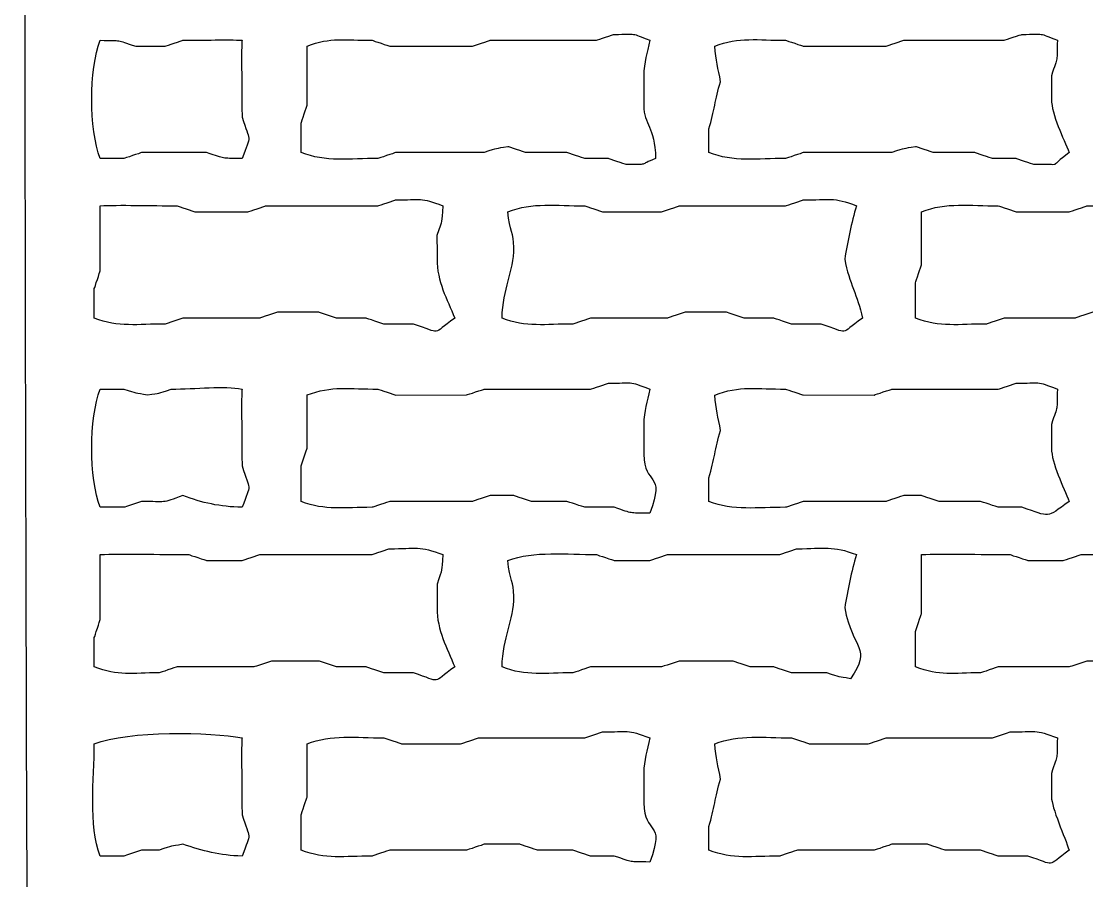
# Model space of a CAD drawing. Extents: x -149 to 150, y -212 to 234.
# Drawn here: x 117.69 to 132.96, y 46.09 to 58.39 of the extents above; entities that cross this region are included whole.
import ezdxf

# ---------------------------------------------------------------- set-up
doc = ezdxf.new("R2010")
doc.units = 0
doc.header["$MEASUREMENT"] = 0
doc.layers.add('EBENE_1', color=7, linetype='CONTINUOUS')

msp = doc.modelspace()

# ---------------------------------------------------------------- linework, layer by layer
at = {"layer": 'EBENE_1', "color": 250}
for points, knots in [([(142.4466, 96.392), (139.7389, 96.392), (118.5936, 96.5792), (117.8933, 96.3073), (117.8933, 96.3073), (117.6937, 95.7931), (117.6937, 36.0308), (117.8933, 35.5167), (117.8933, 35.5167), (118.3962, 35.3214), (141.9438, 35.3214), (142.4466, 35.5167), (142.4466, 35.5167), (142.7502, 36.2987), (142.5312, 62.6309), (142.5313, 65.9119), (142.5313, 65.9119), (142.5313, 76.0596), (142.4466, 86.3071), (142.4466, 96.392)], [0, 0, 0, 0, 0.1666667, 0.1666667, 0.1666667, 0.1666667, 0.3333333, 0.3333333, 0.3333333, 0.3333333, 0.5, 0.5, 0.5, 0.5, 0.6666667, 0.6666667, 0.6666667, 0.6666667, 1, 1, 1, 1]), ([(126.6139, 57.1913), (126.6139, 57.1913), (126.614, 57.6146), (126.614, 57.6146), (126.614, 57.6146), (126.614, 57.8177), (126.6631, 57.9351), (126.6986, 58.1227), (126.6986, 58.1227), (126.409, 58.2351), (126.5387, 58.2074), (126.1906, 58.2074), (126.1906, 58.2074), (126.1855, 58.205), (125.9508, 58.1277), (125.9366, 58.1227), (125.9366, 58.1227), (125.9366, 58.1227), (124.4126, 58.1227), (124.4126, 58.1227), (124.4126, 58.1227), (124.4075, 58.1203), (124.1728, 58.043), (124.1586, 58.0379), (124.1586, 58.0379), (124.1586, 58.0379), (122.9733, 58.038), (122.9733, 58.038), (122.9733, 58.038), (122.9682, 58.0404), (122.7335, 58.1175), (122.7193, 58.1227), (122.7193, 58.1227), (122.3271, 58.1227), (122.1338, 58.1722), (121.788, 58.0379), (121.788, 58.0379), (121.788, 58.0379), (121.788, 57.1913), (121.788, 57.1913), (121.788, 57.1913), (121.7856, 57.1861), (121.7084, 56.9514), (121.7033, 56.9373), (121.7033, 56.9373), (121.7033, 56.9373), (121.7033, 56.5139), (121.7033, 56.5139), (121.7033, 56.5139), (122.0573, 56.3765), (122.3952, 56.4294), (122.804, 56.4293), (122.804, 56.4293), (122.8091, 56.4317), (123.0438, 56.5088), (123.058, 56.514), (123.058, 56.514), (123.058, 56.514), (124.328, 56.5139), (124.328, 56.5139), (124.328, 56.5139), (124.536, 56.5888), (124.4731, 56.5612), (124.6666, 56.5987), (124.6666, 56.5987), (124.6718, 56.5963), (124.9065, 56.519), (124.9206, 56.5139), (124.9206, 56.5139), (124.9206, 56.5139), (125.5133, 56.514), (125.5133, 56.514), (125.5133, 56.514), (125.5184, 56.5116), (125.7531, 56.4345), (125.7673, 56.4293), (125.7673, 56.4293), (125.7673, 56.4293), (126.106, 56.4294), (126.106, 56.4294), (126.106, 56.4294), (126.111, 56.427), (126.3458, 56.3497), (126.3599, 56.3447), (126.3599, 56.3447), (126.7002, 56.3446), (126.5275, 56.3299), (126.7832, 56.4293), (126.7832, 56.4293), (126.7729, 56.9034), (126.614, 56.9006), (126.6139, 57.1913)], [0, 0, 0, 0, 0.0416667, 0.0416667, 0.0416667, 0.0416667, 0.0833333, 0.0833333, 0.0833333, 0.0833333, 0.125, 0.125, 0.125, 0.125, 0.1666667, 0.1666667, 0.1666667, 0.1666667, 0.2083333, 0.2083333, 0.2083333, 0.2083333, 0.25, 0.25, 0.25, 0.25, 0.2916667, 0.2916667, 0.2916667, 0.2916667, 0.3333333, 0.3333333, 0.3333333, 0.3333333, 0.375, 0.375, 0.375, 0.375, 0.4166667, 0.4166667, 0.4166667, 0.4166667, 0.4583333, 0.4583333, 0.4583333, 0.4583333, 0.5, 0.5, 0.5, 0.5, 0.5416667, 0.5416667, 0.5416667, 0.5416667, 0.5833333, 0.5833333, 0.5833333, 0.5833333, 0.625, 0.625, 0.625, 0.625, 0.6666667, 0.6666667, 0.6666667, 0.6666667, 0.7083333, 0.7083333, 0.7083333, 0.7083333, 0.75, 0.75, 0.75, 0.75, 0.7916667, 0.7916667, 0.7916667, 0.7916667, 0.8333333, 0.8333333, 0.8333333, 0.8333333, 0.875, 0.875, 0.875, 0.875, 0.9166667, 0.9166667, 0.9166667, 0.9166667, 1, 1, 1, 1]), ([(132.456, 57.276), (132.456, 57.276), (132.456, 57.6147), (132.456, 57.6147), (132.456, 57.6147), (132.5529, 57.9136), (132.5334, 57.7898), (132.5406, 58.1227), (132.5406, 58.1227), (132.2509, 58.2351), (132.3807, 58.2073), (132.0326, 58.2073), (132.0326, 58.2073), (132.0275, 58.2049), (131.7928, 58.1278), (131.7786, 58.1227), (131.7786, 58.1227), (131.7786, 58.1227), (130.3393, 58.1226), (130.3393, 58.1226), (130.3393, 58.1226), (130.3342, 58.1204), (130.0995, 58.0431), (130.0853, 58.038), (130.0853, 58.038), (130.0853, 58.038), (128.9, 58.0379), (128.9, 58.0379), (128.9, 58.0379), (128.8948, 58.0403), (128.6601, 58.1176), (128.646, 58.1226), (128.646, 58.1226), (128.2454, 58.1227), (127.9803, 58.174), (127.63, 58.038), (127.63, 58.038), (127.6454, 57.8369), (127.6791, 57.7182), (127.7146, 57.53), (127.7146, 57.53), (127.6294, 57.2671), (127.6306, 57.1156), (127.5453, 56.8526), (127.5453, 56.8526), (127.5453, 56.8526), (127.5452, 56.5139), (127.5452, 56.5139), (127.5452, 56.5139), (127.8993, 56.3766), (128.2372, 56.4294), (128.646, 56.4294), (128.646, 56.4294), (128.6511, 56.4316), (128.8858, 56.5088), (128.9, 56.5139), (128.9, 56.5139), (128.9, 56.5139), (130.17, 56.514), (130.17, 56.514), (130.17, 56.514), (130.3781, 56.5889), (130.315, 56.5613), (130.5086, 56.5986), (130.5086, 56.5986), (130.5138, 56.5963), (130.7485, 56.5191), (130.7626, 56.5139), (130.7626, 56.5139), (130.7626, 56.5139), (131.3553, 56.5139), (131.3553, 56.5139), (131.3553, 56.5139), (131.3604, 56.5116), (131.5951, 56.4345), (131.6093, 56.4294), (131.6093, 56.4294), (131.6093, 56.4294), (131.948, 56.4294), (131.948, 56.4294), (131.948, 56.4294), (131.9531, 56.4269), (132.1878, 56.3498), (132.202, 56.3446), (132.202, 56.3446), (132.6567, 56.3545), (132.3843, 56.2819), (132.71, 56.514), (132.71, 56.514), (132.6309, 56.7108), (132.456, 57.0656), (132.456, 57.276)], [0, 0, 0, 0, 0.0416667, 0.0416667, 0.0416667, 0.0416667, 0.0833333, 0.0833333, 0.0833333, 0.0833333, 0.125, 0.125, 0.125, 0.125, 0.1666667, 0.1666667, 0.1666667, 0.1666667, 0.2083333, 0.2083333, 0.2083333, 0.2083333, 0.25, 0.25, 0.25, 0.25, 0.2916667, 0.2916667, 0.2916667, 0.2916667, 0.3333333, 0.3333333, 0.3333333, 0.3333333, 0.375, 0.375, 0.375, 0.375, 0.4166667, 0.4166667, 0.4166667, 0.4166667, 0.4583333, 0.4583333, 0.4583333, 0.4583333, 0.5, 0.5, 0.5, 0.5, 0.5416667, 0.5416667, 0.5416667, 0.5416667, 0.5833333, 0.5833333, 0.5833333, 0.5833333, 0.625, 0.625, 0.625, 0.625, 0.6666667, 0.6666667, 0.6666667, 0.6666667, 0.7083333, 0.7083333, 0.7083333, 0.7083333, 0.75, 0.75, 0.75, 0.75, 0.7916667, 0.7916667, 0.7916667, 0.7916667, 0.8333333, 0.8333333, 0.8333333, 0.8333333, 0.875, 0.875, 0.875, 0.875, 0.9166667, 0.9166667, 0.9166667, 0.9166667, 1, 1, 1, 1]), ([(120.8566, 58.1226), (120.6607, 58.1352), (120.3079, 58.1227), (120.01, 58.1226), (120.01, 58.1226), (120.0048, 58.1204), (119.7701, 58.043), (119.756, 58.038), (119.756, 58.038), (119.756, 58.038), (119.3326, 58.0379), (119.3326, 58.0379), (119.3326, 58.0379), (119.0337, 58.135), (119.1575, 58.1154), (118.8245, 58.1227), (118.8245, 58.1227), (118.6611, 57.7015), (118.6611, 56.8505), (118.8246, 56.4293), (118.8246, 56.4293), (118.8246, 56.4293), (119.1633, 56.4294), (119.1633, 56.4294), (119.1633, 56.4294), (119.1683, 56.4316), (119.4031, 56.5089), (119.4172, 56.5139), (119.4172, 56.5139), (119.4172, 56.5139), (119.8406, 56.514), (119.8406, 56.514), (119.8406, 56.514), (119.8406, 56.514), (120.01, 56.514), (120.01, 56.514), (120.01, 56.514), (120.01, 56.514), (120.3486, 56.5139), (120.3486, 56.5139), (120.3486, 56.5139), (120.6476, 56.4171), (120.5237, 56.4366), (120.8566, 56.4294), (120.8566, 56.4294), (120.9947, 56.785), (120.9756, 56.655), (120.8566, 57.0219), (120.8566, 57.0219), (120.8566, 57.2164), (120.843, 58.0971), (120.8566, 58.1226)], [0, 0, 0, 0, 0.0714286, 0.0714286, 0.0714286, 0.0714286, 0.1428571, 0.1428571, 0.1428571, 0.1428571, 0.2142857, 0.2142857, 0.2142857, 0.2142857, 0.2857143, 0.2857143, 0.2857143, 0.2857143, 0.3571429, 0.3571429, 0.3571429, 0.3571429, 0.4285714, 0.4285714, 0.4285714, 0.4285714, 0.5, 0.5, 0.5, 0.5, 0.5714286, 0.5714286, 0.5714286, 0.5714286, 0.6428571, 0.6428571, 0.6428571, 0.6428571, 0.7142857, 0.7142857, 0.7142857, 0.7142857, 0.7857143, 0.7857143, 0.7857143, 0.7857143, 0.8571429, 0.8571429, 0.8571429, 0.8571429, 1, 1, 1, 1]), ([(123.6506, 54.9899), (123.6506, 54.9899), (123.6506, 55.0746), (123.6506, 55.0746), (123.6506, 55.0746), (123.6506, 55.0746), (123.6505, 55.3286), (123.6505, 55.3286), (123.6505, 55.3286), (123.7329, 55.5771), (123.7147, 55.4844), (123.7353, 55.752), (123.7353, 55.752), (123.4112, 55.8778), (123.4246, 55.8366), (123.058, 55.8367), (123.058, 55.8367), (123.0528, 55.8343), (122.8181, 55.757), (122.804, 55.7519), (122.804, 55.7519), (122.804, 55.7519), (121.1953, 55.7519), (121.1953, 55.7519), (121.1953, 55.7519), (121.1902, 55.7496), (120.9554, 55.6725), (120.9413, 55.6673), (120.9413, 55.6673), (120.9413, 55.6673), (120.1793, 55.6673), (120.1793, 55.6673), (120.1793, 55.6673), (120.1742, 55.6697), (119.9395, 55.7468), (119.9252, 55.752), (119.9252, 55.752), (119.5614, 55.7519), (119.0802, 55.7684), (118.8246, 55.7519), (118.8246, 55.7519), (118.8246, 55.7519), (118.8246, 54.8206), (118.8246, 54.8206), (118.8246, 54.8206), (118.8223, 54.8155), (118.7451, 54.5808), (118.74, 54.5666), (118.74, 54.5666), (118.74, 54.5666), (118.7399, 54.1433), (118.7399, 54.1433), (118.7399, 54.1433), (119.0903, 54.0073), (119.3555, 54.0587), (119.756, 54.0586), (119.756, 54.0586), (119.761, 54.061), (119.9958, 54.1383), (120.01, 54.1434), (120.01, 54.1434), (120.01, 54.1434), (121.1106, 54.1433), (121.1106, 54.1433), (121.1106, 54.1433), (121.1158, 54.1456), (121.3505, 54.2229), (121.3646, 54.2279), (121.3646, 54.2279), (121.3646, 54.2279), (121.9573, 54.2279), (121.9573, 54.2279), (121.9573, 54.2279), (121.9624, 54.2256), (122.1971, 54.1485), (122.2113, 54.1433), (122.2113, 54.1433), (122.2113, 54.1433), (122.6346, 54.1434), (122.6346, 54.1434), (122.6346, 54.1434), (122.6398, 54.1409), (122.8745, 54.0638), (122.8886, 54.0586), (122.8886, 54.0586), (122.8886, 54.0586), (123.312, 54.0587), (123.312, 54.0587), (123.312, 54.0587), (123.7334, 53.9219), (123.5609, 53.8985), (123.9046, 54.1434), (123.9046, 54.1434), (123.7936, 54.4201), (123.6506, 54.6656), (123.6506, 54.9899)], [0, 0, 0, 0, 0.04, 0.04, 0.04, 0.04, 0.08, 0.08, 0.08, 0.08, 0.12, 0.12, 0.12, 0.12, 0.16, 0.16, 0.16, 0.16, 0.2, 0.2, 0.2, 0.2, 0.24, 0.24, 0.24, 0.24, 0.28, 0.28, 0.28, 0.28, 0.32, 0.32, 0.32, 0.32, 0.36, 0.36, 0.36, 0.36, 0.4, 0.4, 0.4, 0.4, 0.44, 0.44, 0.44, 0.44, 0.48, 0.48, 0.48, 0.48, 0.52, 0.52, 0.52, 0.52, 0.56, 0.56, 0.56, 0.56, 0.6, 0.6, 0.6, 0.6, 0.64, 0.64, 0.64, 0.64, 0.68, 0.68, 0.68, 0.68, 0.72, 0.72, 0.72, 0.72, 0.76, 0.76, 0.76, 0.76, 0.8, 0.8, 0.8, 0.8, 0.84, 0.84, 0.84, 0.84, 0.88, 0.88, 0.88, 0.88, 0.92, 0.92, 0.92, 0.92, 1, 1, 1, 1]), ([(129.4926, 54.99), (129.541, 55.2458), (129.5836, 55.5103), (129.662, 55.7519), (129.662, 55.7519), (129.3285, 55.8815), (129.2751, 55.8366), (128.8999, 55.8366), (128.8999, 55.8366), (128.8948, 55.8344), (128.6601, 55.757), (128.646, 55.752), (128.646, 55.752), (128.646, 55.752), (127.122, 55.752), (127.122, 55.752), (127.122, 55.752), (127.1167, 55.7497), (126.8821, 55.6724), (126.8679, 55.6673), (126.8679, 55.6673), (126.8679, 55.6673), (126.0213, 55.6673), (126.0213, 55.6673), (126.0213, 55.6673), (126.0162, 55.6696), (125.7814, 55.7469), (125.7673, 55.7519), (125.7673, 55.7519), (125.3585, 55.7519), (125.0207, 55.8048), (124.6666, 55.6674), (124.6666, 55.6674), (124.6882, 55.3867), (124.7513, 55.3611), (124.7513, 55.1594), (124.7513, 55.1594), (124.7513, 54.7928), (124.5914, 54.578), (124.582, 54.1433), (124.582, 54.1433), (124.9323, 54.0073), (125.1975, 54.0586), (125.598, 54.0587), (125.598, 54.0587), (125.6031, 54.061), (125.8377, 54.1382), (125.852, 54.1433), (125.852, 54.1433), (125.852, 54.1433), (126.9526, 54.1433), (126.9526, 54.1433), (126.9526, 54.1433), (126.9578, 54.1457), (127.1925, 54.2228), (127.2066, 54.228), (127.2066, 54.228), (127.2066, 54.228), (127.7993, 54.2279), (127.7993, 54.2279), (127.7993, 54.2279), (127.8043, 54.2257), (128.0391, 54.1484), (128.0532, 54.1434), (128.0532, 54.1434), (128.0532, 54.1434), (128.4766, 54.1433), (128.4766, 54.1433), (128.4766, 54.1433), (128.4818, 54.141), (128.7164, 54.0638), (128.7306, 54.0587), (128.7306, 54.0587), (128.7306, 54.0587), (129.154, 54.0586), (129.154, 54.0586), (129.154, 54.0586), (129.5753, 53.922), (129.4029, 53.8984), (129.7466, 54.1434), (129.7466, 54.1434), (129.6758, 54.4794), (129.5604, 54.6315), (129.4926, 54.99)], [0, 0, 0, 0, 0.0454545, 0.0454545, 0.0454545, 0.0454545, 0.0909091, 0.0909091, 0.0909091, 0.0909091, 0.1363636, 0.1363636, 0.1363636, 0.1363636, 0.1818182, 0.1818182, 0.1818182, 0.1818182, 0.2272727, 0.2272727, 0.2272727, 0.2272727, 0.2727273, 0.2727273, 0.2727273, 0.2727273, 0.3181818, 0.3181818, 0.3181818, 0.3181818, 0.3636364, 0.3636364, 0.3636364, 0.3636364, 0.4090909, 0.4090909, 0.4090909, 0.4090909, 0.4545455, 0.4545455, 0.4545455, 0.4545455, 0.5, 0.5, 0.5, 0.5, 0.5454545, 0.5454545, 0.5454545, 0.5454545, 0.5909091, 0.5909091, 0.5909091, 0.5909091, 0.6363636, 0.6363636, 0.6363636, 0.6363636, 0.6818182, 0.6818182, 0.6818182, 0.6818182, 0.7272727, 0.7272727, 0.7272727, 0.7272727, 0.7727273, 0.7727273, 0.7727273, 0.7727273, 0.8181818, 0.8181818, 0.8181818, 0.8181818, 0.8636364, 0.8636364, 0.8636364, 0.8636364, 0.9090909, 0.9090909, 0.9090909, 0.9090909, 1, 1, 1, 1]), ([(135.4192, 54.8206), (135.4192, 54.8206), (135.4193, 55.2439), (135.4193, 55.2439), (135.4193, 55.2439), (135.4193, 55.447), (135.4684, 55.5644), (135.504, 55.7519), (135.504, 55.7519), (135.1705, 55.8814), (135.1172, 55.8367), (134.742, 55.8366), (134.742, 55.8366), (134.7368, 55.8343), (134.5021, 55.7571), (134.488, 55.7519), (134.488, 55.7519), (134.488, 55.7519), (132.964, 55.7519), (132.964, 55.7519), (132.964, 55.7519), (132.9588, 55.7497), (132.7241, 55.6725), (132.71, 55.6674), (132.71, 55.6674), (132.71, 55.6674), (131.948, 55.6674), (131.948, 55.6674), (131.948, 55.6674), (131.9428, 55.6697), (131.7081, 55.7468), (131.694, 55.752), (131.694, 55.752), (131.2852, 55.752), (130.9473, 55.8047), (130.5933, 55.6673), (130.5933, 55.6673), (130.5933, 55.6673), (130.5933, 54.9053), (130.5933, 54.9053), (130.5933, 54.9053), (130.591, 54.9002), (130.5136, 54.6654), (130.5086, 54.6514), (130.5086, 54.6514), (130.5086, 54.6514), (130.5086, 54.1434), (130.5086, 54.1434), (130.5086, 54.1434), (130.8588, 54.0074), (131.1241, 54.0587), (131.5246, 54.0586), (131.5246, 54.0586), (131.5298, 54.0609), (131.7645, 54.1383), (131.7786, 54.1433), (131.7786, 54.1433), (131.7786, 54.1433), (132.7946, 54.1434), (132.7946, 54.1434), (132.7946, 54.1434), (132.7998, 54.1456), (133.0345, 54.2228), (133.0486, 54.2279), (133.0486, 54.2279), (133.0486, 54.2279), (133.6413, 54.228), (133.6413, 54.228), (133.6413, 54.228), (133.6464, 54.2256), (133.8811, 54.1484), (133.8953, 54.1433), (133.8953, 54.1433), (133.8953, 54.1433), (134.4033, 54.1434), (134.4033, 54.1434), (134.4033, 54.1434), (134.4084, 54.1409), (134.6431, 54.0637), (134.6573, 54.0586), (134.6573, 54.0586), (134.6573, 54.0586), (134.9959, 54.0587), (134.9959, 54.0587), (134.9959, 54.0587), (135.2949, 53.9617), (135.171, 53.9812), (135.504, 53.9739), (135.504, 53.9739), (135.7417, 54.5864), (135.4193, 54.3519), (135.4192, 54.8206)], [0, 0, 0, 0, 0.0416667, 0.0416667, 0.0416667, 0.0416667, 0.0833333, 0.0833333, 0.0833333, 0.0833333, 0.125, 0.125, 0.125, 0.125, 0.1666667, 0.1666667, 0.1666667, 0.1666667, 0.2083333, 0.2083333, 0.2083333, 0.2083333, 0.25, 0.25, 0.25, 0.25, 0.2916667, 0.2916667, 0.2916667, 0.2916667, 0.3333333, 0.3333333, 0.3333333, 0.3333333, 0.375, 0.375, 0.375, 0.375, 0.4166667, 0.4166667, 0.4166667, 0.4166667, 0.4583333, 0.4583333, 0.4583333, 0.4583333, 0.5, 0.5, 0.5, 0.5, 0.5416667, 0.5416667, 0.5416667, 0.5416667, 0.5833333, 0.5833333, 0.5833333, 0.5833333, 0.625, 0.625, 0.625, 0.625, 0.6666667, 0.6666667, 0.6666667, 0.6666667, 0.7083333, 0.7083333, 0.7083333, 0.7083333, 0.75, 0.75, 0.75, 0.75, 0.7916667, 0.7916667, 0.7916667, 0.7916667, 0.8333333, 0.8333333, 0.8333333, 0.8333333, 0.875, 0.875, 0.875, 0.875, 0.9166667, 0.9166667, 0.9166667, 0.9166667, 1, 1, 1, 1]), ([(120.8566, 53.1274), (120.6036, 53.1777), (120.1921, 53.1273), (119.8406, 53.1273), (119.8406, 53.1273), (119.6324, 53.0524), (119.6955, 53.08), (119.502, 53.0427), (119.502, 53.0427), (119.3201, 53.0807), (119.3563, 53.0634), (119.1633, 53.1273), (119.1633, 53.1273), (119.1633, 53.1273), (118.8246, 53.1273), (118.8246, 53.1273), (118.8246, 53.1273), (118.6611, 52.7061), (118.6611, 51.8552), (118.8246, 51.434), (118.8246, 51.434), (118.8246, 51.434), (119.1633, 51.4339), (119.1633, 51.4339), (119.1633, 51.4339), (119.1684, 51.4364), (119.4031, 51.5136), (119.4173, 51.5187), (119.4173, 51.5187), (119.7749, 51.5187), (119.6992, 51.4826), (120.01, 51.6033), (120.01, 51.6033), (120.2817, 51.4979), (120.5417, 51.4408), (120.8566, 51.4339), (120.8566, 51.4339), (120.9947, 51.7896), (120.9756, 51.6596), (120.8566, 52.0266), (120.8566, 52.0266), (120.8566, 52.2211), (120.843, 53.1017), (120.8566, 53.1274)], [0, 0, 0, 0, 0.0833333, 0.0833333, 0.0833333, 0.0833333, 0.1666667, 0.1666667, 0.1666667, 0.1666667, 0.25, 0.25, 0.25, 0.25, 0.3333333, 0.3333333, 0.3333333, 0.3333333, 0.4166667, 0.4166667, 0.4166667, 0.4166667, 0.5, 0.5, 0.5, 0.5, 0.5833333, 0.5833333, 0.5833333, 0.5833333, 0.6666667, 0.6666667, 0.6666667, 0.6666667, 0.75, 0.75, 0.75, 0.75, 0.8333333, 0.8333333, 0.8333333, 0.8333333, 1, 1, 1, 1]), ([(126.614, 52.196), (126.614, 52.196), (126.614, 52.6194), (126.614, 52.6194), (126.614, 52.6194), (126.6139, 52.8224), (126.6632, 52.9396), (126.6986, 53.1274), (126.6986, 53.1274), (126.3879, 53.248), (126.4635, 53.212), (126.1059, 53.2119), (126.1059, 53.2119), (126.1008, 53.2097), (125.8661, 53.1325), (125.8519, 53.1274), (125.8519, 53.1274), (125.8519, 53.1274), (124.328, 53.1274), (124.328, 53.1274), (124.328, 53.1274), (124.3227, 53.125), (124.0881, 53.0477), (124.0739, 53.0427), (124.0739, 53.0427), (124.0739, 53.0427), (123.058, 53.0426), (123.058, 53.0426), (123.058, 53.0426), (123.0528, 53.0449), (122.818, 53.1223), (122.804, 53.1273), (122.804, 53.1273), (122.4035, 53.1274), (122.1383, 53.1787), (121.788, 53.0427), (121.788, 53.0427), (121.788, 53.0427), (121.788, 52.2807), (121.788, 52.2807), (121.788, 52.2807), (121.7856, 52.2756), (121.7084, 52.0409), (121.7032, 52.0267), (121.7032, 52.0267), (121.7032, 52.0267), (121.7033, 51.5186), (121.7033, 51.5186), (121.7033, 51.5186), (122.0536, 51.3826), (122.3188, 51.4339), (122.7193, 51.434), (122.7193, 51.434), (122.7244, 51.4363), (122.959, 51.5135), (122.9733, 51.5186), (122.9733, 51.5186), (122.9733, 51.5186), (124.1586, 51.5187), (124.1586, 51.5187), (124.1586, 51.5187), (124.1638, 51.521), (124.3984, 51.5982), (124.4126, 51.6034), (124.4126, 51.6034), (124.4126, 51.6034), (124.7513, 51.6033), (124.7513, 51.6033), (124.7513, 51.6033), (124.7563, 51.601), (124.9911, 51.5238), (125.0052, 51.5187), (125.0052, 51.5187), (125.0052, 51.5187), (125.5132, 51.5186), (125.5132, 51.5186), (125.5132, 51.5186), (125.5184, 51.5164), (125.7531, 51.4391), (125.7673, 51.434), (125.7673, 51.434), (125.7673, 51.434), (126.1906, 51.4339), (126.1906, 51.4339), (126.1906, 51.4339), (126.4895, 51.3371), (126.3656, 51.3566), (126.6986, 51.3494), (126.6986, 51.3494), (126.9363, 51.9616), (126.6139, 51.7274), (126.614, 52.196)], [0, 0, 0, 0, 0.0416667, 0.0416667, 0.0416667, 0.0416667, 0.0833333, 0.0833333, 0.0833333, 0.0833333, 0.125, 0.125, 0.125, 0.125, 0.1666667, 0.1666667, 0.1666667, 0.1666667, 0.2083333, 0.2083333, 0.2083333, 0.2083333, 0.25, 0.25, 0.25, 0.25, 0.2916667, 0.2916667, 0.2916667, 0.2916667, 0.3333333, 0.3333333, 0.3333333, 0.3333333, 0.375, 0.375, 0.375, 0.375, 0.4166667, 0.4166667, 0.4166667, 0.4166667, 0.4583333, 0.4583333, 0.4583333, 0.4583333, 0.5, 0.5, 0.5, 0.5, 0.5416667, 0.5416667, 0.5416667, 0.5416667, 0.5833333, 0.5833333, 0.5833333, 0.5833333, 0.625, 0.625, 0.625, 0.625, 0.6666667, 0.6666667, 0.6666667, 0.6666667, 0.7083333, 0.7083333, 0.7083333, 0.7083333, 0.75, 0.75, 0.75, 0.75, 0.7916667, 0.7916667, 0.7916667, 0.7916667, 0.8333333, 0.8333333, 0.8333333, 0.8333333, 0.875, 0.875, 0.875, 0.875, 0.9166667, 0.9166667, 0.9166667, 0.9166667, 1, 1, 1, 1]), ([(132.456, 52.2806), (132.456, 52.2806), (132.456, 52.6193), (132.456, 52.6193), (132.456, 52.6193), (132.5528, 52.9183), (132.5333, 52.7944), (132.5406, 53.1273), (132.5406, 53.1273), (132.2298, 53.2479), (132.3056, 53.212), (131.948, 53.212), (131.948, 53.212), (131.9428, 53.2096), (131.7081, 53.1325), (131.694, 53.1273), (131.694, 53.1273), (131.694, 53.1273), (130.17, 53.1273), (130.17, 53.1273), (130.17, 53.1273), (130.1648, 53.1249), (129.9301, 53.0478), (129.916, 53.0426), (129.916, 53.0426), (129.916, 53.0426), (128.9, 53.0427), (128.9, 53.0427), (128.9, 53.0427), (128.8948, 53.0449), (128.6601, 53.1222), (128.646, 53.1273), (128.646, 53.1273), (128.2455, 53.1274), (127.9803, 53.1786), (127.63, 53.0426), (127.63, 53.0426), (127.6454, 52.8417), (127.6791, 52.7228), (127.7145, 52.5346), (127.7145, 52.5346), (127.6294, 52.2716), (127.6306, 52.1202), (127.5453, 51.8574), (127.5453, 51.8574), (127.5453, 51.8574), (127.5453, 51.5187), (127.5453, 51.5187), (127.5453, 51.5187), (127.8992, 51.3813), (128.2372, 51.4339), (128.646, 51.4339), (128.646, 51.4339), (128.6511, 51.4363), (128.8858, 51.5136), (128.9, 51.5187), (128.9, 51.5187), (128.9, 51.5187), (130.0853, 51.5186), (130.0853, 51.5186), (130.0853, 51.5186), (130.0904, 51.5209), (130.3251, 51.5983), (130.3393, 51.6033), (130.3393, 51.6033), (130.3393, 51.6033), (130.5933, 51.6034), (130.5933, 51.6034), (130.5933, 51.6034), (130.5984, 51.601), (130.8331, 51.5237), (130.8473, 51.5186), (130.8473, 51.5186), (130.8473, 51.5186), (131.44, 51.5187), (131.44, 51.5187), (131.44, 51.5187), (131.4451, 51.5164), (131.6798, 51.439), (131.694, 51.4339), (131.694, 51.4339), (131.694, 51.4339), (132.0326, 51.4339), (132.0326, 51.4339), (132.0326, 51.4339), (132.453, 51.2977), (132.3611, 51.27), (132.71, 51.5186), (132.71, 51.5186), (132.631, 51.7156), (132.456, 52.0702), (132.456, 52.2806)], [0, 0, 0, 0, 0.0416667, 0.0416667, 0.0416667, 0.0416667, 0.0833333, 0.0833333, 0.0833333, 0.0833333, 0.125, 0.125, 0.125, 0.125, 0.1666667, 0.1666667, 0.1666667, 0.1666667, 0.2083333, 0.2083333, 0.2083333, 0.2083333, 0.25, 0.25, 0.25, 0.25, 0.2916667, 0.2916667, 0.2916667, 0.2916667, 0.3333333, 0.3333333, 0.3333333, 0.3333333, 0.375, 0.375, 0.375, 0.375, 0.4166667, 0.4166667, 0.4166667, 0.4166667, 0.4583333, 0.4583333, 0.4583333, 0.4583333, 0.5, 0.5, 0.5, 0.5, 0.5416667, 0.5416667, 0.5416667, 0.5416667, 0.5833333, 0.5833333, 0.5833333, 0.5833333, 0.625, 0.625, 0.625, 0.625, 0.6666667, 0.6666667, 0.6666667, 0.6666667, 0.7083333, 0.7083333, 0.7083333, 0.7083333, 0.75, 0.75, 0.75, 0.75, 0.7916667, 0.7916667, 0.7916667, 0.7916667, 0.8333333, 0.8333333, 0.8333333, 0.8333333, 0.875, 0.875, 0.875, 0.875, 0.9166667, 0.9166667, 0.9166667, 0.9166667, 1, 1, 1, 1]), ([(123.6506, 49.9947), (123.6506, 49.9947), (123.6506, 50.0794), (123.6506, 50.0794), (123.6506, 50.0794), (123.6506, 50.0794), (123.6506, 50.3334), (123.6506, 50.3334), (123.6506, 50.3334), (123.733, 50.5819), (123.7147, 50.4891), (123.7353, 50.7567), (123.7353, 50.7567), (123.4018, 50.8861), (123.3486, 50.8413), (122.9733, 50.8413), (122.9733, 50.8413), (122.9682, 50.839), (122.7335, 50.7617), (122.7193, 50.7567), (122.7193, 50.7567), (122.7193, 50.7567), (121.1106, 50.7567), (121.1106, 50.7567), (121.1106, 50.7567), (121.1055, 50.7543), (120.8708, 50.677), (120.8566, 50.6719), (120.8566, 50.6719), (120.8566, 50.6719), (120.3486, 50.672), (120.3486, 50.672), (120.3486, 50.672), (120.3435, 50.6743), (120.1088, 50.7515), (120.0946, 50.7566), (120.0946, 50.7566), (119.6787, 50.7566), (119.1303, 50.7762), (118.8246, 50.7567), (118.8246, 50.7567), (118.8246, 50.7567), (118.8246, 49.8254), (118.8246, 49.8254), (118.8246, 49.8254), (118.8223, 49.8202), (118.745, 49.5855), (118.74, 49.5714), (118.74, 49.5714), (118.74, 49.5714), (118.74, 49.1479), (118.74, 49.1479), (118.74, 49.1479), (119.0858, 49.0137), (119.2791, 49.0634), (119.6713, 49.0634), (119.6713, 49.0634), (119.6764, 49.0657), (119.9111, 49.1428), (119.9253, 49.148), (119.9253, 49.148), (119.9253, 49.148), (121.026, 49.1479), (121.026, 49.1479), (121.026, 49.1479), (121.0311, 49.1504), (121.2658, 49.2276), (121.28, 49.2327), (121.28, 49.2327), (121.28, 49.2327), (121.9573, 49.2327), (121.9573, 49.2327), (121.9573, 49.2327), (121.9624, 49.2304), (122.1971, 49.153), (122.2113, 49.148), (122.2113, 49.148), (122.2113, 49.148), (122.6346, 49.1479), (122.6346, 49.1479), (122.6346, 49.1479), (122.6398, 49.1457), (122.8745, 49.0684), (122.8886, 49.0634), (122.8886, 49.0634), (122.8886, 49.0634), (123.312, 49.0633), (123.312, 49.0633), (123.312, 49.0633), (123.7334, 48.9267), (123.5609, 48.9031), (123.9046, 49.148), (123.9046, 49.148), (123.7936, 49.4248), (123.6506, 49.6704), (123.6506, 49.9947)], [0, 0, 0, 0, 0.04, 0.04, 0.04, 0.04, 0.08, 0.08, 0.08, 0.08, 0.12, 0.12, 0.12, 0.12, 0.16, 0.16, 0.16, 0.16, 0.2, 0.2, 0.2, 0.2, 0.24, 0.24, 0.24, 0.24, 0.28, 0.28, 0.28, 0.28, 0.32, 0.32, 0.32, 0.32, 0.36, 0.36, 0.36, 0.36, 0.4, 0.4, 0.4, 0.4, 0.44, 0.44, 0.44, 0.44, 0.48, 0.48, 0.48, 0.48, 0.52, 0.52, 0.52, 0.52, 0.56, 0.56, 0.56, 0.56, 0.6, 0.6, 0.6, 0.6, 0.64, 0.64, 0.64, 0.64, 0.68, 0.68, 0.68, 0.68, 0.72, 0.72, 0.72, 0.72, 0.76, 0.76, 0.76, 0.76, 0.8, 0.8, 0.8, 0.8, 0.84, 0.84, 0.84, 0.84, 0.88, 0.88, 0.88, 0.88, 0.92, 0.92, 0.92, 0.92, 1, 1, 1, 1]), ([(129.4926, 49.9946), (129.5409, 50.2505), (129.5836, 50.5151), (129.662, 50.7566), (129.662, 50.7566), (129.3214, 50.8888), (129.1991, 50.8414), (128.8153, 50.8413), (128.8153, 50.8413), (128.8102, 50.8389), (128.5755, 50.7618), (128.5613, 50.7566), (128.5613, 50.7566), (128.5613, 50.7566), (126.9526, 50.7566), (126.9526, 50.7566), (126.9526, 50.7566), (126.9475, 50.7544), (126.7127, 50.677), (126.6986, 50.672), (126.6986, 50.672), (126.6986, 50.672), (126.1906, 50.6719), (126.1906, 50.6719), (126.1906, 50.6719), (126.1855, 50.6744), (125.9508, 50.7515), (125.9365, 50.7567), (125.9365, 50.7567), (125.516, 50.7566), (125.0318, 50.8138), (124.6665, 50.6719), (124.6665, 50.6719), (124.6882, 50.3913), (124.7513, 50.3657), (124.7513, 50.1639), (124.7513, 50.1639), (124.7513, 49.7974), (124.5914, 49.5826), (124.582, 49.148), (124.582, 49.148), (124.9323, 49.012), (125.1975, 49.0634), (125.598, 49.0633), (125.598, 49.0633), (125.603, 49.0656), (125.8378, 49.1429), (125.852, 49.1479), (125.852, 49.1479), (125.852, 49.1479), (126.868, 49.148), (126.868, 49.148), (126.868, 49.148), (126.8731, 49.1504), (127.1078, 49.2275), (127.122, 49.2326), (127.122, 49.2326), (127.122, 49.2326), (127.884, 49.2326), (127.884, 49.2326), (127.884, 49.2326), (127.8891, 49.2303), (128.1238, 49.1531), (128.138, 49.1479), (128.138, 49.1479), (128.138, 49.1479), (128.4766, 49.148), (128.4766, 49.148), (128.4766, 49.148), (128.4818, 49.1457), (128.7165, 49.0684), (128.7306, 49.0633), (128.7306, 49.0633), (128.7306, 49.0633), (129.2386, 49.0634), (129.2386, 49.0634), (129.2386, 49.0634), (129.4467, 48.9885), (129.3838, 49.0161), (129.5773, 48.9786), (129.5773, 48.9786), (129.8875, 49.4279), (129.6073, 49.388), (129.4926, 49.9946)], [0, 0, 0, 0, 0.0454545, 0.0454545, 0.0454545, 0.0454545, 0.0909091, 0.0909091, 0.0909091, 0.0909091, 0.1363636, 0.1363636, 0.1363636, 0.1363636, 0.1818182, 0.1818182, 0.1818182, 0.1818182, 0.2272727, 0.2272727, 0.2272727, 0.2272727, 0.2727273, 0.2727273, 0.2727273, 0.2727273, 0.3181818, 0.3181818, 0.3181818, 0.3181818, 0.3636364, 0.3636364, 0.3636364, 0.3636364, 0.4090909, 0.4090909, 0.4090909, 0.4090909, 0.4545455, 0.4545455, 0.4545455, 0.4545455, 0.5, 0.5, 0.5, 0.5, 0.5454545, 0.5454545, 0.5454545, 0.5454545, 0.5909091, 0.5909091, 0.5909091, 0.5909091, 0.6363636, 0.6363636, 0.6363636, 0.6363636, 0.6818182, 0.6818182, 0.6818182, 0.6818182, 0.7272727, 0.7272727, 0.7272727, 0.7272727, 0.7727273, 0.7727273, 0.7727273, 0.7727273, 0.8181818, 0.8181818, 0.8181818, 0.8181818, 0.8636364, 0.8636364, 0.8636364, 0.8636364, 0.9090909, 0.9090909, 0.9090909, 0.9090909, 1, 1, 1, 1]), ([(135.4193, 49.8254), (135.4193, 49.8254), (135.4193, 50.2487), (135.4193, 50.2487), (135.4193, 50.2487), (135.4192, 50.4518), (135.4685, 50.569), (135.504, 50.7567), (135.504, 50.7567), (135.1705, 50.8861), (135.1171, 50.8413), (134.7419, 50.8414), (134.7419, 50.8414), (134.7368, 50.839), (134.5021, 50.7617), (134.4879, 50.7567), (134.4879, 50.7567), (134.4879, 50.7567), (132.8793, 50.7566), (132.8793, 50.7566), (132.8793, 50.7566), (132.8741, 50.7543), (132.6395, 50.6771), (132.6252, 50.6719), (132.6252, 50.6719), (132.6252, 50.6719), (132.1173, 50.672), (132.1173, 50.672), (132.1173, 50.672), (132.1122, 50.6743), (131.8774, 50.7516), (131.8633, 50.7566), (131.8633, 50.7566), (131.4474, 50.7566), (130.899, 50.7761), (130.5933, 50.7567), (130.5933, 50.7567), (130.5933, 50.7567), (130.5933, 49.9099), (130.5933, 49.9099), (130.5933, 49.9099), (130.591, 49.9048), (130.5137, 49.6702), (130.5085, 49.6559), (130.5085, 49.6559), (130.5085, 49.6559), (130.5086, 49.1479), (130.5086, 49.1479), (130.5086, 49.1479), (130.8545, 49.0137), (131.0478, 49.0633), (131.44, 49.0633), (131.44, 49.0633), (131.4451, 49.0657), (131.6797, 49.1428), (131.694, 49.148), (131.694, 49.148), (131.694, 49.148), (132.71, 49.1479), (132.71, 49.1479), (132.71, 49.1479), (132.7151, 49.1503), (132.9497, 49.2276), (132.964, 49.2326), (132.964, 49.2326), (132.964, 49.2326), (133.726, 49.2326), (133.726, 49.2326), (133.726, 49.2326), (133.731, 49.2304), (133.9658, 49.1531), (133.9799, 49.148), (133.9799, 49.148), (133.9799, 49.148), (134.4033, 49.1479), (134.4033, 49.1479), (134.4033, 49.1479), (134.4084, 49.1456), (134.643, 49.0685), (134.6573, 49.0634), (134.6573, 49.0634), (134.6573, 49.0634), (135.0806, 49.0633), (135.0806, 49.0633), (135.0806, 49.0633), (135.3292, 48.9809), (135.2364, 48.9992), (135.504, 48.9787), (135.504, 48.9787), (135.7417, 49.5909), (135.4193, 49.3567), (135.4193, 49.8254)], [0, 0, 0, 0, 0.0416667, 0.0416667, 0.0416667, 0.0416667, 0.0833333, 0.0833333, 0.0833333, 0.0833333, 0.125, 0.125, 0.125, 0.125, 0.1666667, 0.1666667, 0.1666667, 0.1666667, 0.2083333, 0.2083333, 0.2083333, 0.2083333, 0.25, 0.25, 0.25, 0.25, 0.2916667, 0.2916667, 0.2916667, 0.2916667, 0.3333333, 0.3333333, 0.3333333, 0.3333333, 0.375, 0.375, 0.375, 0.375, 0.4166667, 0.4166667, 0.4166667, 0.4166667, 0.4583333, 0.4583333, 0.4583333, 0.4583333, 0.5, 0.5, 0.5, 0.5, 0.5416667, 0.5416667, 0.5416667, 0.5416667, 0.5833333, 0.5833333, 0.5833333, 0.5833333, 0.625, 0.625, 0.625, 0.625, 0.6666667, 0.6666667, 0.6666667, 0.6666667, 0.7083333, 0.7083333, 0.7083333, 0.7083333, 0.75, 0.75, 0.75, 0.75, 0.7916667, 0.7916667, 0.7916667, 0.7916667, 0.8333333, 0.8333333, 0.8333333, 0.8333333, 0.875, 0.875, 0.875, 0.875, 0.9166667, 0.9166667, 0.9166667, 0.9166667, 1, 1, 1, 1]), ([(126.614, 47.2006), (126.614, 47.2006), (126.614, 47.6239), (126.614, 47.6239), (126.614, 47.6239), (126.614, 47.827), (126.6632, 47.9444), (126.6986, 48.1319), (126.6986, 48.1319), (126.3745, 48.2578), (126.3879, 48.2166), (126.0213, 48.2167), (126.0213, 48.2167), (126.0162, 48.2143), (125.7815, 48.1371), (125.7673, 48.1319), (125.7673, 48.1319), (125.7673, 48.1319), (124.2433, 48.1319), (124.2433, 48.1319), (124.2433, 48.1319), (124.2382, 48.1296), (124.0034, 48.0525), (123.9893, 48.0474), (123.9893, 48.0474), (123.9893, 48.0474), (123.1426, 48.0474), (123.1426, 48.0474), (123.1426, 48.0474), (123.1374, 48.0497), (122.9028, 48.1268), (122.8885, 48.132), (122.8885, 48.132), (122.4798, 48.132), (122.142, 48.1847), (121.7879, 48.0473), (121.7879, 48.0473), (121.7879, 48.0473), (121.788, 47.2853), (121.788, 47.2853), (121.788, 47.2853), (121.7856, 47.2802), (121.7084, 47.0454), (121.7033, 47.0314), (121.7033, 47.0314), (121.7033, 47.0314), (121.7033, 46.5234), (121.7033, 46.5234), (121.7033, 46.5234), (122.0536, 46.3874), (122.3187, 46.4387), (122.7193, 46.4386), (122.7193, 46.4386), (122.7243, 46.4409), (122.9591, 46.5183), (122.9732, 46.5234), (122.9732, 46.5234), (122.9732, 46.5234), (124.074, 46.5234), (124.074, 46.5234), (124.074, 46.5234), (124.079, 46.5256), (124.3138, 46.6029), (124.328, 46.6079), (124.328, 46.6079), (124.328, 46.6079), (124.836, 46.608), (124.836, 46.608), (124.836, 46.608), (124.8411, 46.6056), (125.0757, 46.5284), (125.09, 46.5233), (125.09, 46.5233), (125.09, 46.5233), (125.598, 46.5234), (125.598, 46.5234), (125.598, 46.5234), (125.6031, 46.5209), (125.8378, 46.4437), (125.852, 46.4386), (125.852, 46.4386), (125.852, 46.4386), (126.1906, 46.4387), (126.1906, 46.4387), (126.1906, 46.4387), (126.4896, 46.3417), (126.3657, 46.3612), (126.6986, 46.3539), (126.6986, 46.3539), (126.9362, 46.9664), (126.614, 46.7319), (126.614, 47.2006)], [0, 0, 0, 0, 0.0416667, 0.0416667, 0.0416667, 0.0416667, 0.0833333, 0.0833333, 0.0833333, 0.0833333, 0.125, 0.125, 0.125, 0.125, 0.1666667, 0.1666667, 0.1666667, 0.1666667, 0.2083333, 0.2083333, 0.2083333, 0.2083333, 0.25, 0.25, 0.25, 0.25, 0.2916667, 0.2916667, 0.2916667, 0.2916667, 0.3333333, 0.3333333, 0.3333333, 0.3333333, 0.375, 0.375, 0.375, 0.375, 0.4166667, 0.4166667, 0.4166667, 0.4166667, 0.4583333, 0.4583333, 0.4583333, 0.4583333, 0.5, 0.5, 0.5, 0.5, 0.5416667, 0.5416667, 0.5416667, 0.5416667, 0.5833333, 0.5833333, 0.5833333, 0.5833333, 0.625, 0.625, 0.625, 0.625, 0.6666667, 0.6666667, 0.6666667, 0.6666667, 0.7083333, 0.7083333, 0.7083333, 0.7083333, 0.75, 0.75, 0.75, 0.75, 0.7916667, 0.7916667, 0.7916667, 0.7916667, 0.8333333, 0.8333333, 0.8333333, 0.8333333, 0.875, 0.875, 0.875, 0.875, 0.9166667, 0.9166667, 0.9166667, 0.9166667, 1, 1, 1, 1]), ([(132.456, 47.2854), (132.456, 47.2854), (132.456, 47.624), (132.456, 47.624), (132.456, 47.624), (132.5529, 47.9229), (132.5334, 47.799), (132.5406, 48.132), (132.5406, 48.132), (132.2164, 48.2577), (132.2298, 48.2167), (131.8632, 48.2167), (131.8632, 48.2167), (131.8581, 48.2144), (131.6235, 48.137), (131.6092, 48.132), (131.6092, 48.132), (131.6092, 48.132), (130.0853, 48.132), (130.0853, 48.132), (130.0853, 48.132), (130.0801, 48.1296), (129.8455, 48.0524), (129.8313, 48.0473), (129.8313, 48.0473), (129.8313, 48.0473), (128.9846, 48.0473), (128.9846, 48.0473), (128.9846, 48.0473), (128.9795, 48.0497), (128.7448, 48.1269), (128.7306, 48.132), (128.7306, 48.132), (128.3219, 48.1319), (127.9839, 48.1848), (127.63, 48.0474), (127.63, 48.0474), (127.6454, 47.8462), (127.6791, 47.7276), (127.7146, 47.5394), (127.7146, 47.5394), (127.6293, 47.2763), (127.6306, 47.1249), (127.5453, 46.8619), (127.5453, 46.8619), (127.5453, 46.8619), (127.5453, 46.5233), (127.5453, 46.5233), (127.5453, 46.5233), (127.8956, 46.3873), (128.1608, 46.4386), (128.5613, 46.4387), (128.5613, 46.4387), (128.5664, 46.441), (128.801, 46.5182), (128.8153, 46.5234), (128.8153, 46.5234), (128.8153, 46.5234), (129.916, 46.5233), (129.916, 46.5233), (129.916, 46.5233), (129.9211, 46.5256), (130.1557, 46.6029), (130.17, 46.608), (130.17, 46.608), (130.17, 46.608), (130.678, 46.6079), (130.678, 46.6079), (130.678, 46.6079), (130.683, 46.6056), (130.9178, 46.5285), (130.9319, 46.5234), (130.9319, 46.5234), (130.9319, 46.5234), (131.4399, 46.5233), (131.4399, 46.5233), (131.4399, 46.5233), (131.4451, 46.5209), (131.6798, 46.4438), (131.694, 46.4386), (131.694, 46.4386), (131.694, 46.4386), (132.1173, 46.4386), (132.1173, 46.4386), (132.1173, 46.4386), (132.5387, 46.3019), (132.3662, 46.2784), (132.71, 46.5234), (132.71, 46.5234), (132.65, 46.6968), (132.456, 47.1432), (132.456, 47.2854)], [0, 0, 0, 0, 0.0416667, 0.0416667, 0.0416667, 0.0416667, 0.0833333, 0.0833333, 0.0833333, 0.0833333, 0.125, 0.125, 0.125, 0.125, 0.1666667, 0.1666667, 0.1666667, 0.1666667, 0.2083333, 0.2083333, 0.2083333, 0.2083333, 0.25, 0.25, 0.25, 0.25, 0.2916667, 0.2916667, 0.2916667, 0.2916667, 0.3333333, 0.3333333, 0.3333333, 0.3333333, 0.375, 0.375, 0.375, 0.375, 0.4166667, 0.4166667, 0.4166667, 0.4166667, 0.4583333, 0.4583333, 0.4583333, 0.4583333, 0.5, 0.5, 0.5, 0.5, 0.5416667, 0.5416667, 0.5416667, 0.5416667, 0.5833333, 0.5833333, 0.5833333, 0.5833333, 0.625, 0.625, 0.625, 0.625, 0.6666667, 0.6666667, 0.6666667, 0.6666667, 0.7083333, 0.7083333, 0.7083333, 0.7083333, 0.75, 0.75, 0.75, 0.75, 0.7916667, 0.7916667, 0.7916667, 0.7916667, 0.8333333, 0.8333333, 0.8333333, 0.8333333, 0.875, 0.875, 0.875, 0.875, 0.9166667, 0.9166667, 0.9166667, 0.9166667, 1, 1, 1, 1]), ([(120.8566, 48.1319), (120.4125, 48.2204), (119.2305, 48.2377), (118.74, 48.0473), (118.74, 48.0473), (118.74, 47.5355), (118.6503, 46.8878), (118.8246, 46.4386), (118.8246, 46.4386), (118.8246, 46.4386), (119.1633, 46.4387), (119.1633, 46.4387), (119.1633, 46.4387), (119.1684, 46.441), (119.4031, 46.5182), (119.4173, 46.5233), (119.4173, 46.5233), (119.4173, 46.5233), (119.6713, 46.5233), (119.6713, 46.5233), (119.6713, 46.5233), (119.8793, 46.5981), (119.8164, 46.5705), (120.01, 46.608), (120.01, 46.608), (120.2892, 46.5174), (120.5386, 46.4455), (120.8566, 46.4387), (120.8566, 46.4387), (120.9947, 46.7943), (120.9755, 46.6644), (120.8566, 47.0314), (120.8566, 47.0314), (120.8566, 47.2258), (120.8429, 48.1063), (120.8566, 48.1319)], [0, 0, 0, 0, 0.1, 0.1, 0.1, 0.1, 0.2, 0.2, 0.2, 0.2, 0.3, 0.3, 0.3, 0.3, 0.4, 0.4, 0.4, 0.4, 0.5, 0.5, 0.5, 0.5, 0.6, 0.6, 0.6, 0.6, 0.7, 0.7, 0.7, 0.7, 0.8, 0.8, 0.8, 0.8, 1, 1, 1, 1])]:
    msp.add_open_spline(points, degree=3, knots=knots, dxfattribs=at)

doc.saveas('drawing.dxf')
